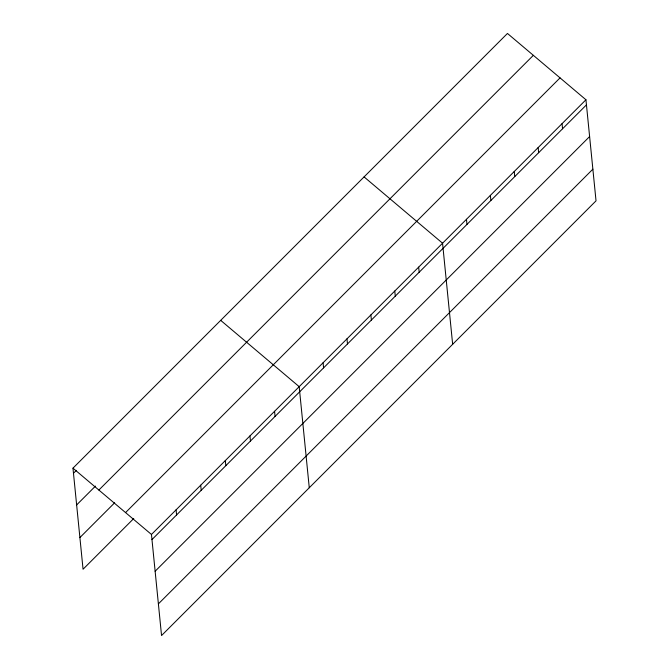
<?xml version="1.0" encoding="UTF-8"?>
<svg xmlns="http://www.w3.org/2000/svg" width="669" height="669" viewBox="0 0 669 669"><rect width="100%" height="100%" fill="white"/><g stroke="black" fill="none" stroke-linecap="round" stroke-linejoin="round"><path stroke-width="1" d="M72.971 468.158L507.453 33.45L585.944 99.765L596.029 200.842L161.547 635.55L151.462 534.472L72.971 468.158L83.056 569.235L133.75 518.525M73.473 473.267L76.375 470.366M76.634 504.936L95.466 486.095M98.87 490.043L533.352 55.335M79.895 537.567L114.65 502.787M125.555 512.588L560.045 77.88M151.462 534.472L585.944 99.765M151.972 539.574L586.454 104.866M155.133 571.251L589.615 136.543M158.386 603.881L592.868 169.173M364.07 176.9L442.56 243.215L452.654 344.292M220.695 320.359L299.185 386.665L309.27 487.751M562.044 123.673L562.554 128.774M538.152 147.581L538.662 152.691M514.252 171.49L514.762 176.599M490.36 195.398L490.87 200.508M466.46 219.307L466.97 224.416M418.669 267.123L419.179 272.233M394.769 291.032L395.279 296.141M370.877 314.94L371.387 320.05M346.977 338.849L347.487 343.958M323.085 362.757L323.587 367.866M274.566 411.301L275.076 416.411M249.947 435.937L250.457 441.038M225.319 460.565L225.829 465.674M200.7 485.201L201.21 490.31M176.081 509.837L176.591 514.946"/></g></svg>
